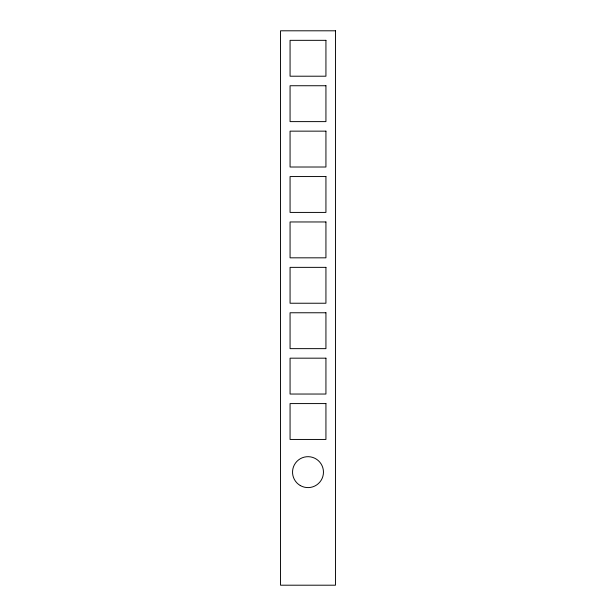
<?xml version="1.0" encoding="UTF-8"?>
<svg xmlns="http://www.w3.org/2000/svg" width="616" height="616" viewBox="0 0 616 616"><rect width="100%" height="100%" fill="white"/><g stroke="black" fill="none" stroke-linecap="round" stroke-linejoin="round"><path stroke-width="0.92" d="M335.474 30.8L280.526 30.8L280.526 585.2L335.474 585.2L335.474 30.8M325.933 40.333L290.067 40.333L290.067 76.207L325.933 76.207L325.933 40.333M325.933 85.739L290.067 85.739L290.067 121.614L325.933 121.614L325.933 85.739M325.933 131.146L290.067 131.146L290.067 167.013L325.933 167.013L325.933 131.146M325.933 176.553L290.067 176.553L290.067 212.42L325.933 212.42L325.933 176.553M325.933 221.96L290.067 221.96L290.067 257.827L325.933 257.827L325.933 221.96M325.933 267.359L290.067 267.359L290.067 303.234L325.933 303.234L325.933 267.359M325.933 312.766L290.067 312.766L290.067 348.641L325.933 348.641L325.933 312.766M325.933 358.173L290.067 358.173L290.067 394.04L325.933 394.04L325.933 358.173M325.933 403.58L290.067 403.58L290.067 439.447L325.933 439.447L325.933 403.58M300.269 485.531A15.462 15.462 0 0 0 323.462 472.141A15.462 15.462 0 0 0 300.269 458.751A15.462 15.462 0 0 0 300.269 485.531"/></g></svg>
